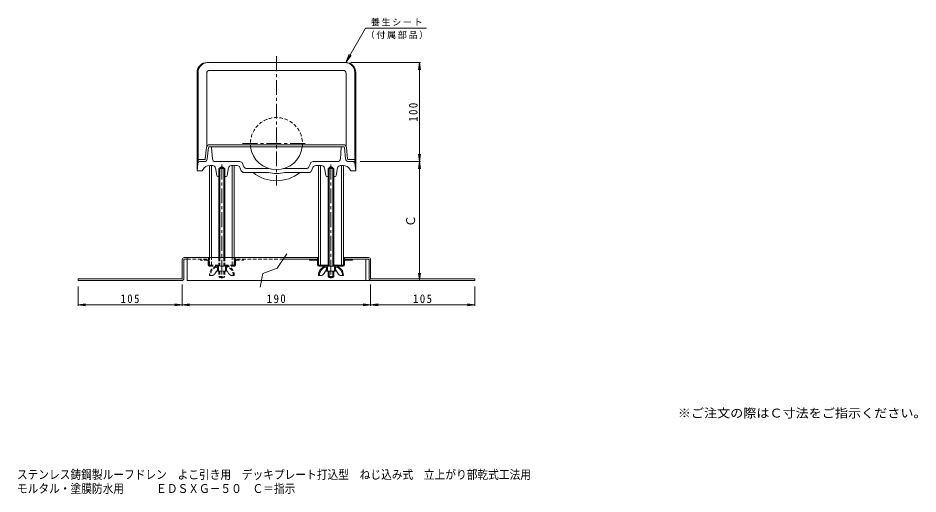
# Model space of a CAD drawing. Units: millimetres, scale not verified. Extents: x -626 to 748, y -582 to 489.
# Drawn here: x -160 to 748, y -582 to -101 of the extents above; entities that cross this region are included whole.
import ezdxf
from ezdxf.enums import TextEntityAlignment as Align

# ---------------------------------------------------------------- set-up
doc = ezdxf.new("R2010")
doc.units = ezdxf.units.MM
doc.header["$LTSCALE"] = 3
doc.linetypes.add('CHAIN1', pattern=[8, 5, -1, 1, -1])
doc.linetypes.add('DASHED1', pattern=[1.8, 1.2, -0.6])
for name, color, linetype, lineweight in [('3-0', 4, 'Continuous', 9), ('3-3', 4, 'Continuous', 9), ('3-4', 7, 'Continuous', 9), ('3-5', 7, 'Continuous', 9), ('3-6', 6, 'Continuous', 9), ('3-7', 7, 'Continuous', 9), ('3-A', 2, 'Continuous', 9), ('3-B', 3, 'Continuous', 9), ('3-D', 7, 'Continuous', 9)]:
    doc.layers.add(name, color=color, linetype=linetype, lineweight=lineweight)
doc.layers.add('F-5_F-5ﾚｲﾔ', color=2, linetype='Continuous')
doc.styles.add('ＭＳ ゴシック', font='')
doc.styles.get('ＭＳ ゴシック').set_extended_font_data('MS Gothic')

msp = doc.modelspace()

# ---------------------------------------------------------------- linework, layer by layer
at = {"layer": '3-0', "linetype": 'CHAIN1'}
for p, q in [((100.855, -139.842), (100.855, -270.164)), ((66.691, -228.017), (132.703, -228.017)), ((45.855, -249.217), (45.855, -364.131)), ((155.855, -249.217), (155.855, -364.131))]:
    msp.add_line(p, q, dxfattribs=at)
at = {"layer": '3-0'}
for p, q in [((20.855, -156.156), (20.855, -255.656)), ((180.855, -156.156), (180.855, -255.656)), ((32.264, -232.056), (31.125, -243.454)), ((34.425, -231.155), (33.259, -231.155)), ((35.422, -232.082), (36.251, -243.375)), ((166.287, -232.082), (165.459, -243.375)), ((167.284, -231.155), (168.45, -231.155)), ((169.445, -232.056), (170.584, -243.454)), ((21.666, -247.946), (20.855, -255.656)), ((21.855, -246.156), (21.855, -247.285)), ((23.655, -246.156), (28.14, -246.156)), ((36.351, -250.156), (33.604, -250.156)), ((39.243, -246.156), (63.876, -246.156)), ((40.705, -260.335), (39.302, -252.619)), ((43.855, -252.156), (47.855, -252.156)), ((47.855, -252.156), (45.855, -251.001)), ((47.855, -253.156), (47.855, -252.156)), ((51.004, -260.335), (52.407, -252.619)), ((55.358, -250.156), (61.239, -250.156)), ((65.438, -255.337), (63.996, -251.974)), ((66.634, -247.974), (68.075, -251.337)), ((70.833, -253.156), (93.28, -253.156)), ((130.876, -253.156), (108.429, -253.156)), ((135.075, -247.974), (133.634, -251.337)), ((136.271, -255.337), (137.713, -251.974)), ((137.833, -246.156), (162.467, -246.156)), ((146.351, -250.156), (140.47, -250.156)), ((150.705, -260.335), (149.302, -252.619)), ((153.854, -252.156), (155.855, -251.001)), ((157.854, -252.156), (153.854, -252.156)), ((153.854, -253.156), (153.854, -252.156)), ((161.004, -260.335), (162.407, -252.619)), ((165.358, -250.156), (168.105, -250.156)), ((173.57, -246.156), (178.054, -246.156)), ((179.854, -246.156), (179.854, -247.285)), ((180.043, -247.946), (180.855, -255.656)), ((25.855, -255.656), (20.855, -255.656)), ((26.58, -254.325), (25.855, -255.656)), ((43.855, -261.156), (41.689, -261.156)), ((50.02, -261.156), (47.854, -261.156)), ((68.195, -257.156), (92.712, -257.156)), ((133.514, -257.156), (108.997, -257.156)), ((151.689, -261.156), (153.855, -261.156)), ((157.854, -261.156), (160.02, -261.156)), ((175.129, -254.325), (175.854, -255.656)), ((175.854, -255.656), (180.855, -255.656))]:
    msp.add_line(p, q, dxfattribs=at)
for points in [[(43.855, -253.156), (43.855, -252.156), (45.855, -251.001)], [(157.854, -253.156), (157.854, -252.156), (155.855, -251.001)]]:
    msp.add_lwpolyline(points, dxfattribs=at)
for centre, radius, start, end in [((30.855, -156.156), 10, 90, 180), ((170.855, -156.156), 10, 0, 90), ((33.259, -232.155), 1, 90, 174.28998), ((34.425, -232.155), 1, 4.19382, 90), ((100.855, -228.017), 26.256, 186.86613, 353.13387), ((167.284, -232.155), 1, 90, 175.80618), ((168.45, -232.155), 1, 5.71002, 90), ((28.14, -243.156), 3, 270, 354.28969), ((39.243, -243.156), 3, 184.19382, 270), ((162.467, -243.156), 3, 270, 355.80618), ((173.57, -243.156), 3, 185.71031, 270), ((23.655, -248.156), 2, 90, 173.99055), ((33.604, -258.156), 8, 90, 151.38957), ((36.351, -253.156), 3, 10.30553, 90), ((55.358, -253.156), 3, 90, 169.69447), ((61.239, -253.156), 3, 23.19922, 90), ((63.876, -249.156), 3, 23.19835, 90), ((70.833, -250.156), 3, 203.19922, 270), ((130.876, -250.156), 3, 270, 336.80078), ((137.833, -249.156), 3, 90, 156.80165), ((140.47, -253.156), 3, 90, 156.80078), ((146.351, -253.156), 3, 10.30553, 90), ((165.358, -253.156), 3, 90, 169.69447), ((168.105, -258.156), 8, 28.61043, 90), ((178.054, -248.156), 2, 6.00945, 90), ((41.689, -260.156), 1, 190.30383, 270), ((50.02, -260.156), 1, 270, 349.69617), ((68.195, -254.156), 3, 203.19835, 270), ((100.855, -228.017), 37.508, 230.97604, 309.02396), ((100.855, -228.017), 30.256, 254.38705, 286.15605), ((133.514, -254.156), 3, 270, 336.80165), ((151.689, -260.156), 1, 190.30383, 270), ((160.02, -260.156), 1, 270, 349.69617)]:
    msp.add_arc(centre, radius, start, end, dxfattribs=at)
at = {"layer": '3-0', "linetype": 'DASHED1'}
msp.add_arc((100.855, -228.017), 26.256, 353.13387, 186.86613, dxfattribs=at)
at = {"layer": '3-3', "linetype": 'DASHED1'}
for p, q in [((24.105, -345.656), (24.105, -344.656)), ((67.605, -345.656), (67.605, -344.656)), ((31.605, -345.656), (24.105, -345.656)), ((32.105, -346.156), (32.105, -350.156)), ((33.104, -350.156), (33.104, -346.156)), ((33.604, -350.656), (42.855, -350.656)), ((33.604, -351.655), (58.104, -351.655)), ((41.354, -350.656), (41.354, -351.655)), ((48.854, -350.656), (58.104, -350.656)), ((50.355, -350.656), (50.355, -351.655)), ((58.605, -350.156), (58.605, -346.156)), ((59.604, -350.156), (59.604, -346.156)), ((60.105, -345.656), (67.605, -345.656))]:
    msp.add_line(p, q, dxfattribs=at)
at = {"layer": '3-3'}
for p, q in [((134.105, -345.656), (134.105, -344.656)), ((177.605, -345.656), (177.605, -344.656)), ((141.605, -345.656), (134.105, -345.656)), ((142.105, -350.156), (142.105, -346.156)), ((143.104, -350.156), (143.104, -346.156)), ((152.854, -350.656), (143.604, -350.656)), ((168.105, -351.655), (143.604, -351.655)), ((151.354, -350.656), (151.354, -351.655)), ((168.105, -350.656), (158.854, -350.656)), ((160.354, -350.656), (160.354, -351.655)), ((168.605, -350.156), (168.605, -346.156)), ((169.604, -346.156), (169.604, -350.156)), ((170.105, -345.656), (177.605, -345.656))]:
    msp.add_line(p, q, dxfattribs=at)
at = {"layer": '3-3', "linetype": 'DASHED1'}
for centre, radius, start, end in [((31.605, -346.156), 1.5, 0, 90), ((60.105, -346.156), 1.5, 90, 180), ((31.605, -346.156), 0.5, 0, 90), ((33.604, -350.156), 1.5, 180, 270), ((33.604, -350.156), 0.5, 180, 270), ((58.104, -350.156), 0.5, 270, 0), ((58.104, -350.156), 1.5, 270, 0), ((60.105, -346.156), 0.5, 90, 180)]:
    msp.add_arc(centre, radius, start, end, dxfattribs=at)
at = {"layer": '3-3'}
for centre, radius, start, end in [((141.605, -346.156), 1.5, 0, 90), ((170.105, -346.156), 1.5, 90, 180), ((141.605, -346.156), 0.5, 0, 90), ((143.604, -350.156), 1.5, 180, 270), ((143.604, -350.156), 0.5, 180, 270), ((168.105, -350.156), 0.5, 270, 0), ((168.105, -350.156), 1.5, 270, 0), ((170.105, -346.156), 0.5, 90, 180)]:
    msp.add_arc(centre, radius, start, end, dxfattribs=at)
at = {"layer": '3-4'}
for p, q in [((246.004, -146.156), (175.862, -146.156)), ((245.104, -146.156), (244.125, -153.591)), ((245.104, -246.156), (245.104, -146.156)), ((245.104, -146.156), (246.083, -153.591)), ((245.104, -246.156), (244.125, -238.72)), ((245.104, -246.156), (246.083, -238.72)), ((246.004, -246.156), (185.352, -246.156)), ((245.104, -246.156), (244.125, -253.592)), ((245.104, -366.156), (245.104, -246.156)), ((245.104, -246.156), (246.083, -253.592)), ((245.104, -366.156), (244.125, -358.72)), ((245.104, -366.156), (246.083, -358.72)), ((5.855, -391.731), (5.855, -370.055)), ((195.855, -391.731), (195.855, -370.055)), ((-99.145, -391.731), (-99.145, -372.155)), ((300.854, -391.731), (300.854, -372.156)), ((-99.145, -390.831), (-91.71, -389.852)), ((5.855, -390.831), (-1.581, -389.852)), ((5.855, -390.831), (13.29, -389.852)), ((195.855, -390.831), (188.419, -389.852)), ((195.855, -390.831), (203.29, -389.852)), ((300.854, -390.831), (293.419, -389.852)), ((-99.145, -390.831), (5.855, -390.831)), ((-99.145, -390.831), (-91.71, -391.81)), ((5.855, -390.831), (-1.581, -391.81)), ((5.855, -390.831), (195.855, -390.831)), ((5.855, -390.831), (13.29, -391.81)), ((195.855, -390.831), (188.419, -391.81)), ((195.855, -390.831), (300.854, -390.831)), ((195.855, -390.831), (203.29, -391.81)), ((300.854, -390.831), (293.419, -391.81))]:
    msp.add_line(p, q, dxfattribs=at)
at = {"layer": '3-5'}
for p, q in [((190.7, -111.581), (252.2, -111.581)), ((170.855, -146.156), (176.315, -139.002))]:
    msp.add_line(p, q, dxfattribs=at)
msp.add_lwpolyline([(190.7, -111.581), (170.855, -146.156), (174.278, -137.832)], dxfattribs=at)
at = {"layer": '3-6'}
for p, q in [((33.354, -343.056), (33.354, -250.156)), ((35.355, -343.056), (35.355, -250.156)), ((56.355, -343.056), (56.355, -250.156)), ((58.355, -343.056), (58.355, -250.156)), ((143.355, -350.656), (143.355, -250.156)), ((145.354, -350.656), (145.354, -250.156)), ((166.355, -350.656), (166.355, -250.156)), ((168.355, -350.656), (168.355, -250.156))]:
    msp.add_line(p, q, dxfattribs=at)
at = {"layer": '3-6', "linetype": 'DASHED1'}
for p, q in [((33.354, -350.656), (33.354, -343.056)), ((35.354, -350.656), (35.354, -343.056)), ((56.355, -350.656), (56.355, -343.056)), ((58.355, -350.656), (58.355, -343.056))]:
    msp.add_line(p, q, dxfattribs=at)
at = {"layer": '3-7'}
for p, q in [((30.855, -146.156), (170.855, -146.156)), ((33.545, -154.155), (168.164, -154.155)), ((21.855, -156.156), (21.855, -246.156)), ((30.545, -157.155), (30.545, -230.879)), ((171.165, -157.155), (171.165, -230.879)), ((179.854, -156.156), (179.854, -246.156)), ((30.274, -231.857), (29.135, -243.255)), ((33.259, -229.155), (168.45, -229.155)), ((34.425, -231.155), (167.284, -231.155)), ((171.435, -231.857), (172.575, -243.255)), ((28.14, -244.156), (21.855, -244.156)), ((179.854, -244.156), (173.57, -244.156)), ((178.054, -246.156), (179.854, -246.156))]:
    msp.add_line(p, q, dxfattribs=at)
for centre, radius, start, end in [((31.855, -156.156), 10, 90, 180), ((33.545, -157.155), 3, 90, 180), ((168.164, -157.155), 3, 0, 90), ((169.855, -156.156), 10, 0, 90), ((33.259, -232.155), 3, 90, 174.28998), ((168.45, -232.155), 3, 5.71002, 90), ((28.14, -243.156), 1, 270, 354.28969), ((173.57, -243.156), 1, 185.71031, 270)]:
    msp.add_arc(centre, radius, start, end, dxfattribs=at)
at = {"layer": '3-A'}
for p, q in [((42.855, -253.156), (48.855, -253.156)), ((42.855, -253.156), (42.855, -343.056)), ((43.855, -253.156), (43.855, -343.056)), ((47.854, -253.156), (47.854, -343.056)), ((48.855, -253.156), (48.855, -343.056)), ((158.855, -253.156), (152.855, -253.156)), ((152.855, -253.156), (152.855, -351.655)), ((153.855, -253.156), (153.855, -351.655)), ((157.854, -253.156), (157.854, -351.655)), ((158.855, -253.156), (158.855, -351.655)), ((151.154, -352.656), (150.669, -352.656)), ((151.354, -356.656), (151.354, -352.855)), ((152.354, -352.855), (152.354, -356.656)), ((159.354, -352.855), (159.354, -356.656)), ((160.354, -356.656), (160.354, -352.855)), ((160.554, -352.656), (161.04, -352.656)), ((145.366, -361.155), (143.354, -361.155)), ((148.75, -359.288), (151.354, -355.155)), ((160.354, -356.656), (151.354, -356.656)), ((152.854, -356.656), (152.854, -362.156)), ((158.854, -362.156), (152.854, -362.156)), ((153.855, -356.656), (153.855, -363.156)), ((157.855, -356.656), (157.855, -363.156)), ((158.854, -356.656), (158.854, -362.156)), ((162.958, -359.288), (160.354, -355.155)), ((166.343, -361.155), (168.355, -361.155))]:
    msp.add_line(p, q, dxfattribs=at)
at = {"layer": '3-A', "linetype": 'DASHED1'}
for p, q in [((42.855, -343.056), (42.855, -351.655)), ((43.855, -343.056), (43.855, -351.655)), ((47.854, -343.056), (47.854, -351.655)), ((48.854, -343.056), (48.854, -351.655)), ((41.155, -352.656), (40.669, -352.656)), ((41.354, -356.656), (41.354, -352.855)), ((42.355, -352.855), (42.355, -356.656)), ((49.355, -352.855), (49.355, -356.656)), ((50.355, -356.656), (50.355, -352.855)), ((50.554, -352.656), (51.04, -352.656)), ((35.366, -361.155), (33.355, -361.155)), ((38.75, -359.288), (41.354, -355.155)), ((41.354, -356.656), (50.355, -356.656)), ((42.855, -356.656), (42.855, -362.156)), ((42.855, -362.156), (48.854, -362.156)), ((43.855, -356.656), (43.855, -363.156)), ((47.855, -356.656), (47.855, -363.156)), ((48.854, -356.656), (48.854, -362.156)), ((52.959, -359.288), (50.355, -355.155)), ((56.343, -361.155), (58.355, -361.155))]:
    msp.add_line(p, q, dxfattribs=at)
msp.add_lwpolyline([(42.855, -362.156), (43.855, -363.156), (47.855, -363.156), (48.854, -362.156)], dxfattribs=at)
at = {"layer": '3-A'}
msp.add_lwpolyline([(158.854, -362.156), (157.855, -363.156), (153.855, -363.156), (152.854, -362.156)], dxfattribs=at)
at = {"layer": '3-A', "linetype": 'DASHED1'}
for centre, radius, start, end in [((42.591, -360.677), 9.248, 102.71823, 182.96507), ((42.591, -360.677), 8.248, 103.47058, 182.96507), ((41.155, -352.855), 1.2, 0, 90), ((41.155, -352.855), 0.2, 0, 90), ((50.554, -352.855), 1.2, 90, 180), ((50.554, -352.855), 0.2, 90, 180), ((49.118, -360.677), 8.248, 357.03493, 76.52942), ((49.118, -360.677), 9.248, 357.03493, 77.28177), ((35.366, -357.156), 4, 270, 327.78351), ((56.343, -357.156), 4, 212.21649, 270)]:
    msp.add_arc(centre, radius, start, end, dxfattribs=at)
at = {"layer": '3-A'}
for centre, radius, start, end in [((152.59, -360.677), 9.248, 102.71823, 182.96507), ((152.59, -360.677), 8.248, 103.47058, 182.96507), ((151.154, -352.855), 1.2, 0, 90), ((151.154, -352.855), 0.2, 0, 90), ((160.554, -352.855), 1.2, 90, 180), ((160.554, -352.855), 0.2, 90, 180), ((159.118, -360.677), 8.248, 357.03493, 76.52942), ((159.118, -360.677), 9.248, 357.03493, 77.28177), ((145.366, -357.156), 4, 270, 327.78351), ((166.343, -357.156), 4, 212.21649, 270)]:
    msp.add_arc(centre, radius, start, end, dxfattribs=at)
at = {"layer": '3-B'}
for p, q in [((7.955, -343.056), (143.355, -343.056)), ((7.955, -344.656), (10.854, -344.656)), ((143.355, -344.656), (107.704, -344.656)), ((142.355, -343.056), (142.355, -344.656)), ((168.355, -343.056), (193.755, -343.056)), ((193.755, -344.656), (168.355, -344.656)), ((169.354, -343.056), (169.354, -344.656)), ((190.855, -344.656), (190.855, -366.156)), ((5.855, -364.055), (5.855, -345.156)), ((7.455, -345.156), (7.455, -364.055)), ((194.255, -345.156), (194.255, -364.055)), ((195.855, -364.055), (195.855, -345.156)), ((-99.145, -364.555), (-99.145, -366.155)), ((5.354, -364.555), (-99.145, -364.555)), ((5.354, -366.155), (-99.145, -366.155)), ((196.355, -364.555), (300.854, -364.555)), ((300.854, -364.555), (300.854, -366.156))]:
    msp.add_line(p, q, dxfattribs=at)
at = {"layer": '3-B', "linetype": 'DASHED1'}
for p, q in [((10.854, -344.656), (33.354, -344.656)), ((32.354, -343.056), (32.354, -344.656)), ((107.704, -344.656), (58.355, -344.656)), ((59.354, -343.056), (59.354, -344.656))]:
    msp.add_line(p, q, dxfattribs=at)
at = {"layer": '3-B'}
msp.add_lwpolyline([(10.854, -343.056), (10.854, -366.156), (300.854, -366.156)], dxfattribs=at)
for centre, radius, start, end in [((7.955, -345.156), 2.1, 90, 180), ((7.955, -345.156), 0.5, 90, 180), ((193.755, -345.156), 2.1, 0, 90), ((193.755, -345.156), 0.5, 0, 90), ((5.354, -364.055), 0.5, 270, 0), ((5.354, -364.055), 2.1, 270, 0), ((196.355, -364.055), 2.1, 180, 270), ((196.355, -364.055), 0.5, 180, 270)]:
    msp.add_arc(centre, radius, start, end, dxfattribs=at)
at = {"layer": '3-D'}
msp.add_lwpolyline([(111.325, -339.399), (101.516, -353.638), (86.96, -359.018), (84.429, -372.94)], dxfattribs=at)

# ---------------------------------------------------------------- texts
at = {"layer": '3-4', "color": 2, "style": 'ＭＳ ゴシック'}
msp.add_text('Ｃ', height=8.798, rotation=90, dxfattribs=at).set_placement((243.304, -312.156), align=Align.BOTTOM_LEFT)
at = {"layer": '3-4', "color": 2, "insert": (243.304, -205.906), "char_height": 8.798, "attachment_point": 7, "rotation": 90, "style": 'ＭＳ ゴシック'}
msp.add_mtext('\\T1.27;\\W0.9;100', dxfattribs=at)
at = {"layer": '3-4', "color": 2, "char_height": 8.798, "attachment_point": 7, "style": 'ＭＳ ゴシック'}
for s, insert in [('\\T1.27;\\W0.9;105', (-56.395, -389.031)), ('\\T1.27;\\W0.9;190', (91.105, -389.031)), ('\\T1.27;\\W0.9;105', (238.605, -389.031))]:
    msp.add_mtext(s, dxfattribs=dict(at, insert=insert))
at = {"layer": '3-5', "char_height": 6.598, "attachment_point": 7, "style": 'ＭＳ ゴシック'}
for s, insert in [('\\T1.17;養生シート', (195.95, -109.581)), ('\\T1.17;（付属部品）', (190.7, -122.581))]:
    msp.add_mtext(s, dxfattribs=dict(at, insert=insert))
at = {"layer": 'F-5_F-5ﾚｲﾔ', "style": 'ＭＳ ゴシック'}
for s, width, p in [('※ご注文の際はＣ寸法をご指示ください。', 1.1, (505.644, -507.076)), ('ステンレス鋳鋼製ルーフドレン\u3000よこ引き用\u3000デッキプレート打込型\u3000ねじ込み式\u3000立上がり部乾式工法用', 0.9, (-160.862, -569.067)), ('モルタル・塗膜防水用\u3000\u3000\u3000ＥＤＳＸＧ－５０\u3000Ｃ＝指示', 0.9, (-160.862, -583.194))]:
    msp.add_text(s, height=8.798, dxfattribs=dict(at, width=width)).set_placement(p, align=Align.BOTTOM_LEFT)

doc.saveas('drawing.dxf')
